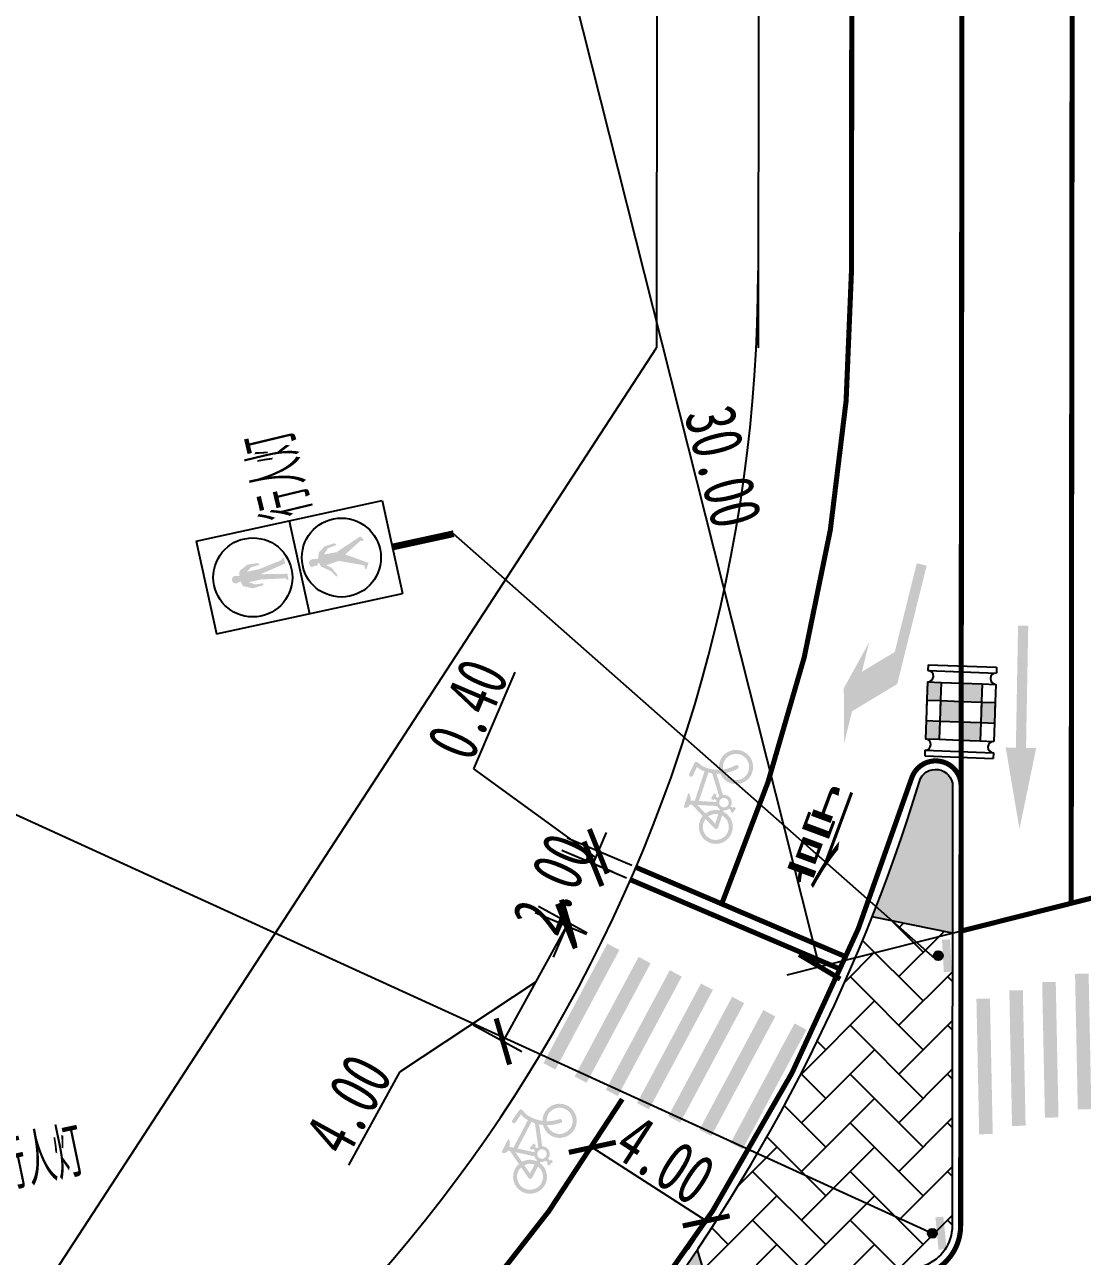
# Model space of a CAD drawing. Extents: x 54765 to 55687, y 61529 to 62330.
# Drawn here: x 55367.31 to 55398.51, y 61846.31 to 61882.66 of the extents above; entities that cross this region are included whole.
import ezdxf

# ---------------------------------------------------------------- set-up
doc = ezdxf.new("R2010")
doc.units = 0
doc.header["$LTSCALE"] = 10
doc.layers.get('0').update_dxf_attribs({"color": 251, "linetype": 'CONTINUOUS', "lineweight": 0})
doc.layers.get('DEFPOINTS').update_dxf_attribs({"linetype": 'CONTINUOUS'})
for name, color, linetype in [('@-交通信号', 7, 'CONTINUOUS'), ('@-交通标志', 7, 'CONTINUOUS'), ('@-设计标注', 7, 'CONTINUOUS'), ('@-路缘石', 7, 'CONTINUOUS'), ('@-路面边线', 7, 'CONTINUOUS'), ('@-隔离岛', 3, 'CONTINUOUS'), ('交通标志', 7, 'CONTINUOUS'), ('红线', 1, 'CONTINUOUS'), ('道路绿化带', 3, 'CONTINUOUS')]:
    doc.layers.add(name, color=color, linetype=linetype)
doc.layers.add('@-道路标线', color=7, linetype='CONTINUOUS', lineweight=0)
doc.styles.add('HT', font='rd.shx', dxfattribs={"bigfont": 'ht.shx'})
doc.styles.get("Standard").update_dxf_attribs({"font": 'simhei.ttf', "width": 0.7, "height": 1.5})
doc.styles.add('STYLE1', font='simhei.ttf', dxfattribs={"width": 0.8})
doc.dimstyles.get("Standard").update_dxf_attribs({"dimtxt": 3, "dimasz": 1, "dimexe": 1, "dimexo": 0.5, "dimgap": 0.1, "dimtad": 1, "dimdsep": 46, "dimtxsty": 'Standard', "dimblk": 'OBLIQUE', "dimcen": 0.09, "dimadec": 0, "dimazin": 1, "dimtfac": 1, "dimtofl": 0, "dimtmove": 0, "dimatfit": 2, "dimfxl": 1, "dimtolj": 1, "dimtzin": 0, "dimarcsym": 0})

# ---------------------------------------------------------------- blocks, each defined once
blk = doc.blocks.new('*U9')
at = {"layer": '@-路面边线'}
h = blk.add_hatch(color=256, dxfattribs=at)
h.dxf.hatch_style = 1
h.paths.add_polyline_path([(0.9646567362793402, -0.03550518814048487), (1.865001029216105, 3.861850345303517), (1.475265475859007, 3.951884774600399), (0.574921182936351, 0.05452924115283547)])
blk = doc.blocks.new('*U10')
at = {"layer": '@-道路标线', "color": 0, "linetype": 'ByBlock', "lineweight": -2, "transparency": 16777216}
for p, rotation in [((55409.46499406338, 61853.39401768881), 14.16754443276075), ((55410.4345782137, 61853.63877588673), 14.1675444327831), ((55408.49540991306, 61853.14925949089), 14.16754443277028), ((55406.55624161242, 61852.65974309504), 14.16754443276075), ((55407.52582576274, 61852.90450129296), 14.1675444327831), ((55405.5866574621, 61852.41498489711), 14.16754443277028), ((55403.64748916147, 61851.92546850127), 14.16754443277028), ((55404.61707331178, 61852.17022669919), 14.1675444327831), ((55402.67790501115, 61851.68071030334), 14.16754443277028), ((55400.73873671051, 61851.1911939075), 14.1675444327831), ((55401.70832086083, 61851.43595210542), 14.1675444327831), ((55399.76915256019, 61850.94643570957), 14.16754443276075), ((55397.82998425956, 61850.45691931373), 14.16754443277831), ((55398.79956840987, 61850.70167751165), 14.1675444327831), ((55396.86040010924, 61850.21216111581), 14.1675444327831), ((55394.9212318086, 61849.72264471996), 14.1675444327831), ((55395.89081595892, 61849.96740291788), 14.1675444327831)]:
    blk.add_blockref('*U9', p, dxfattribs=dict(at, rotation=rotation))
blk = doc.blocks.new('*U11')
at = {"layer": '@-路面边线'}
h = blk.add_hatch(color=256, dxfattribs=at)
h.dxf.hatch_style = 1
h.paths.add_polyline_path([(0.1721919486094688, -0.001113140662227917), (-0.178961974067597, -3.985669693477435), (0.2194936812133632, -4.020785085738262), (0.5706476038865899, -0.03622853293260153)])
blk = doc.blocks.new('*U12')
at = {"layer": '@-道路标线', "color": 0, "linetype": 'ByBlock', "lineweight": -2, "transparency": 16777216, "rotation": 336.9062733482634}
for p in [(55384.34261086506, 61855.61154334668), (55385.26247531408, 61855.21930694421), (55386.18233976312, 61854.82707054175), (55387.10220421214, 61854.4348341393), (55388.02206866117, 61854.04259773684), (55388.9419331102, 61853.65036133437), (55389.86179755923, 61853.25812493191)]:
    blk.add_blockref('*U11', p, dxfattribs=at)
blk = doc.blocks.new('A$C3C3D2F93')
at = {"layer": '@-交通信号', "linetype": 'ByBlock', "lineweight": -3}
for points in [[(0.636612563422329, 0.3842590611756122, 1), (0.3716990666451812, 0.3842590611756122, 1)], [(0.9557559565391784, 1.4572398186e-06), (0.9610744601823172, 0.2359415198560555), (0.0053170975315879, 0.2574859704525352), (-1.4061115508e-06, 0.0215459078362983)]]:
    blk.add_hatch(color=14, dxfattribs=at).paths.add_polyline_path(points)
at = {"layer": '@-交通信号', "color": 14}
blk.add_circle((0.5041558150337551, 0.3842590611756122), 0.1324567483885739, dxfattribs=at)
blk = doc.blocks.new('A$C20262908')
at = {"layer": '@-交通信号'}
h = blk.add_hatch(color=256, dxfattribs=at)
h.paths.add_polyline_path([(1.600634182977955, 6.210089854750548), (1.705974536656867, 6.036182656142044), (1.722252771200146, 5.788063367348513), (1.783296591835095, 5.820603752945316), (1.803644825937225, 6.129735790658742), (1.677487626147921, 6.40226023318246), (1.522953392297494, 6.443348794025952), (1.539121309353504, 6.503948328609113), (1.559469543572049, 6.569028828933368), (1.543190867931115, 6.630041577809607), (1.50249528151471, 6.668258827921817), (1.4451141829486, 6.683922750657076), (1.38773308432428, 6.668258827921817), (1.347037497966083, 6.630041577809607), (1.330758822383359, 6.569028828918817), (1.351107056601904, 6.503948328623665), (1.367274973599705, 6.443348794025952), (1.212740739749278, 6.402260233167907), (1.086583539901766, 6.12973579064419), (1.106931774120311, 5.820603752959868), (1.167975594697054, 5.788063367348513), (1.184253829240333, 6.036182656156597), (1.289594182861037, 6.210089854750548), (1.289594182919245, 5.821289854720817), (1.167975594697054, 5.121449854748789), (1.123162375413812, 5.111061243893344), (1.111001332639715, 5.043705771851818), (1.289594182861037, 5.043689854719559), (1.445114183006808, 5.821289854735367), (1.600634182977955, 5.043689854734112), (1.77922703308286, 5.043705771851818), (1.767065990541594, 5.111061243893344), (1.722252771200146, 5.121449854734237), (1.600634182977955, 5.821289854735367)])
h.paths.add_polyline_path([(1.34106393100228, 3.490382939213303), (1.054025306541007, 2.77457599552872), (0.9442910053185188, 2.772835227675385), (0.9251309569808654, 2.74149842619954), (1.09574236231856, 2.633318344771395), (1.483963789942207, 3.257059906376525), (1.792364179098511, 2.70947301101114), (1.763338306744116, 2.676835374310029), (1.766966816445345, 2.651450395249411), (1.810505404311696, 2.633318344756844), (1.908468109148088, 2.713099204396712), (1.603695788711774, 3.492776020968448), (1.618208945437799, 3.873548539457258), (1.770594885165337, 3.713986820206627), (1.810498788719995, 3.449985530372941), (1.875968094391281, 3.490115837266785), (1.846787854970898, 3.801020337486988), (1.705286562268156, 4.004099086261704), (1.534759397211018, 4.062121431095873), (1.527502818906214, 4.105638460605405, 0.2072279350689316), (1.536862318520434, 4.304035340261178, 0.0711061981058181), (1.521611607924568, 4.326142171543324, 0.0975891202728249), (1.505733524973038, 4.337728110942406, 0.0222332267681968), (1.486810258298645, 4.345536458946297, 0.0407986121601978), (1.476032406731974, 4.34846528415801, 0.0459787038497324), (1.447806362877599, 4.351066376824745, 0.0363583218134128), (1.41208339674631, 4.34846528415801, 0.02830864803348), (1.392890011018607, 4.344535183176049, 0.0246906909628924), (1.371488369477446, 4.337728110942406, 0.079384576499933), (1.346410269907209, 4.323510421760147, 0.1243502617140169), (1.335183425340801, 4.308716938496218, 0.0811445592898371), (1.330410815717186, 4.289198379570733, 0.0695555518301039), (1.331837628094945, 4.265841116182854, 0.0047304574096672), (1.333952440822031, 4.255887759267353, 0.0090106909384495), (1.335205918760038, 4.250694593662045, 0.057141586892112), (1.34128549468005, 4.234974404491366, -0.0682413411958788), (1.34609056584304, 4.221683421244961, -0.1243534000053011), (1.345359178900252, 4.201817645167466, 0.0894556629479959), (1.34246246080147, 4.174540697888004, 0.0148189027599731), (1.344483915891031, 4.154845142227713, -0.0224194918720017), (1.346325109654571, 4.133755183167521, 0.0428473774026392), (1.34609056584304, 4.123770511127077, 0.1828745618122536), (1.348471540142782, 4.118494326496147, 0.101618928131842), (1.356975653790867, 4.112891118275002, 0.0299215739039949), (1.400514241773635, 4.103438784644822), (1.400514241773635, 4.058495237710302), (1.29235360311577, 4.032564406326854), (1.221502177009823, 3.939619158991262), (1.110796685970854, 3.793562070917686), (1.070942621037829, 3.758154267357893), (0.8960283421329219, 3.647504982844112), (0.9491668014670722, 3.607671034536907), (1.139280950243119, 3.706733891638577), (1.186076243582647, 3.731598482423577), (1.292353603173977, 3.875442362681496)])
for p, q in [((-5.97242033109e-05, 7.46323644767108), (-5.97242033109e-05, 1.854004647713735)), ((2.804556175717151, 7.46323644767108), (-5.97242033109e-05, 7.46323644767108)), ((2.804556175717151, 7.46323644767108), (2.804556175717151, 1.854004647713735)), ((2.804556175775359, 4.658620547692406), (-5.97242615186e-05, 4.658620547721512)), ((2.804556175717151, 1.854004647713735), (-5.97242033109e-05, 1.854004647713735))]:
    blk.add_line(p, q, dxfattribs=at)
at = {"layer": '@-交通信号', "const_width": 0.2, "flags": 128}
blk.add_lwpolyline([(1.402248225756919, 1.854004647713735), (1.402248225756919, 0)], dxfattribs=at)
at = {"layer": '@-交通信号', "color": 1}
blk.add_circle((1.402248225698712, 6.060928497652638), 1.166399999991831, dxfattribs=at)
at = {"layer": '@-交通信号', "color": 3}
blk.add_circle((1.418040356831625, 3.383721678357686), 1.166399999991831, dxfattribs=at)
blk = doc.blocks.new('人行灯')
at = {"layer": '@-交通信号', "rotation": 335.5426217795846}
blk.add_blockref('A$C20262908', (502933.8473118571, 73806.93248637827), dxfattribs=at)
at = {"layer": '@-交通信号', "style": 'HT', "width": 0.6}
blk.add_text('行人灯', height=1.499999999999999, rotation=336.8116892374417, dxfattribs=at).set_placement((502938.1296336069, 73809.25216818527))
blk = doc.blocks.new('A$C348E0356')
at = {"layer": '交通标志', "lineweight": 15}
h = blk.add_hatch(color=1, dxfattribs=at)
h.paths.add_polyline_path([(3.003229652764275, 1.581825583154568), (2.699315253586973, 2.053429645515278), (2.345612207427619, 1.825493846656171), (2.649526606546714, 1.35388978429546)])
h.paths.add_polyline_path([(1.699794109328649, 2.827652479812969), (2.00370850827312, 2.356048417277634), (2.357411554490681, 2.58398421613674), (2.053497155546209, 3.055588278657522)])
h.paths.add_polyline_path([(2.00370850827312, 2.356048417277634), (1.473153939063194, 2.014144718996249), (1.815057638159487, 1.483590148374786), (2.345612207427619, 1.825493846656171), (2.212649657740256, 2.031820624353712)])
h.paths.add_polyline_path([(2.11897203727858, 1.011986086014075), (1.815057638159487, 1.483590148374786), (1.284503068891353, 1.141686450093402), (1.588417468068655, 0.6700823877326914)])
h.paths.add_polyline_path([(1.169239540060515, 2.485748781531583), (0.6386849708505907, 2.143845083250199), (0.9425993697950616, 1.672241020714864), (1.473153939063194, 2.014144718996249)])
h.paths.add_polyline_path([(0.9425993697950616, 1.672241020714864), (0.5888963236357087, 1.444305221855755), (0.9308000227320008, 0.9137506512342952), (1.284503068891353, 1.141686450093402), (1.151540519262198, 1.348013227790942)])
at = {"layer": '交通标志', "lineweight": 25}
for p, q in [((1.768577406415715, 3.497717086982446), (6.21755607426e-05, 2.358038092701462)), ((1.863550656125879, 3.350340817545656), (1.768577406415715, 3.497717086982446)), ((1.863550656125879, 3.350340817545656), (0.0950354252709076, 2.210661823264671)), ((2.053497155546209, 3.055588278657522), (1.699794109328649, 2.827652479812969)), ((2.357411554490681, 2.58398421613674), (2.053497155546209, 3.055588278657522)), ((1.699794109328649, 2.827652479812969), (1.169239540060515, 2.485748781531583)), ((2.00370850827312, 2.356048417277634), (1.699794109328649, 2.827652479812969)), ((0.0950354252709076, 2.210661823264671), (6.21755607426e-05, 2.358038092701462)), ((1.169239540060515, 2.485748781531583), (0.6386849708505907, 2.143845083250199)), ((1.473153939063194, 2.014144718996249), (1.169239540060515, 2.485748781531583)), ((2.00370850827312, 2.356048417277634), (1.473153939063194, 2.014144718996249)), ((2.357411554490681, 2.58398421613674), (2.00370850827312, 2.356048417277634)), ((2.345612207427619, 1.825493846656171), (2.00370850827312, 2.356048417277634)), ((2.699315253586973, 2.053429645515278), (2.357411554490681, 2.58398421613674)), ((0.6386849708505907, 2.143845083250199), (0.2849819246330298, 1.91590928439109)), ((0.5888963236357087, 1.444305221855755), (0.2849819246330298, 1.91590928439109)), ((0.9425993697950616, 1.672241020714864), (0.6386849708505907, 2.143845083250199)), ((1.473153939063194, 2.014144718996249), (0.9425993697950616, 1.672241020714864)), ((1.815057638159487, 1.483590148374786), (1.473153939063194, 2.014144718996249)), ((2.649526606546714, 1.35388978429546), (2.212649657740256, 2.031820624353712)), ((2.699315253586973, 2.053429645515278), (2.345612207427619, 1.825493846656171)), ((3.003229652764275, 1.581825583154568), (2.566352703957818, 2.259756423212819)), ((0.9425993697950616, 1.672241020714864), (0.5888963236357087, 1.444305221855755)), ((1.284503068891353, 1.141686450093402), (0.9425993697950616, 1.672241020714864)), ((2.11897203727858, 1.011986086014075), (1.68209508853033, 1.689916926072328)), ((2.345612207427619, 1.825493846656171), (1.815057638159487, 1.483590148374786)), ((3.003229652764275, 1.581825583154568), (2.649526606546714, 1.35388978429546)), ((0.9308000227320008, 0.9137506512342952), (0.5888963236357087, 1.444305221855755)), ((1.284503068891353, 1.141686450093402), (0.9308000227320008, 0.9137506512342952)), ((1.588417468068655, 0.6700823877326914), (1.151540519262198, 1.348013227790942)), ((1.815057638159487, 1.483590148374786), (1.284503068891353, 1.141686450093402)), ((3.193176151951773, 1.287073044106364), (1.424660921038593, 0.1473940498253796)), ((3.288149401603732, 1.139696774669572), (1.519634170748758, 1.7780388589e-05)), ((2.649526606546714, 1.35388978429546), (2.11897203727858, 1.011986086014075)), ((3.288149401603732, 1.139696774669572), (3.193176151951773, 1.287073044106364)), ((1.234714421851094, 0.442146588873584), (0.7978374730446376, 1.120077428931835)), ((2.11897203727858, 1.011986086014075), (1.588417468068655, 0.6700823877326914)), ((1.588417468068655, 0.6700823877326914), (1.234714421851094, 0.442146588873584)), ((1.519634170748758, 1.7780388589e-05), (1.424660921038593, 0.1473940498253796))]:
    blk.add_line(p, q, dxfattribs=at)
for centre, major_axis, ratio, start_param, end_param in [((1.958523905836044, 3.202964548094313), (0.0132628393479032, 0.1748249984116091), 0.9999999976595978, 0.648165981041317, 3.789758634631108), ((0.1900086749810725, 2.06328555382788), (-0.1748249984686601, 0.0132628393522313), 0.999999997006934, 2.218962305269292, 5.360554958859085), ((3.098202902416232, 1.434449313717776), (-0.1748249984686601, 0.0132628393522313), 0.999999997006934, -0.9226303483204992, 2.218962305269292), ((1.329687671561259, 0.2947703194367932), (0.0132628393608787, 0.1748249985826468), 0.9999999959073038, 3.789758633994535, 6.931351287584327)]:
    blk.add_ellipse(centre, major_axis=major_axis, ratio=ratio, start_param=start_param, end_param=end_param, dxfattribs=at)
blk = doc.blocks.new('_ArchTick')
at = {"color": 0, "linetype": 'ByBlock', "lineweight": 70, "const_width": 0.15}
blk.add_lwpolyline([(-0.5, -0.5), (0.5, 0.5)], dxfattribs=at)
blk = doc.blocks.new('*D118')
at = {"layer": '@-设计标注', "color": 0, "lineweight": -2, "transparency": 16777216}
for p, q in [((55384.32672071463, 61849.95058942529), (55384.59807262848, 61850.37055149364)), ((55387.41506534765, 61847.35981204618), (55384.05536880079, 61849.53062735694)), ((55387.14371343381, 61846.93984997785), (55386.87236151996, 61846.51988790948))]:
    blk.add_line(p, q, dxfattribs=at)
at = {"layer": 'DEFPOINTS', "color": 0, "transparency": 16777216}
for p in [(55384.05536880079, 61849.53062735694), (55384.05536880079, 61849.53062735694), (55387.41506534765, 61847.3598120462)]:
    blk.add_point(p, dxfattribs=at)
at = {"layer": '@-设计标注', "color": 0, "lineweight": -2, "transparency": 16777216}
for p, rotation in [((55384.05536880079, 61849.53062735694), 147.1321095117815), ((55387.41506534765, 61847.35981204618), 327.1321095117815)]:
    blk.add_blockref('_ArchTick', p, dxfattribs=dict(at, rotation=rotation))
at = {"layer": '@-设计标注', "color": 0, "transparency": 16777216, "insert": (55386.20108867462, 61849.16623323015), "char_height": 1.5, "attachment_point": 5, "rotation": 327.1321095117815}
blk.add_mtext('\\A1;4.00', dxfattribs=at)
blk = doc.blocks.new('*D119')
at = {"layer": '@-设计标注', "color": 0, "lineweight": -2, "transparency": 16777216}
for p, q in [((55384.07670305943, 61857.89916161838), (55384.46893946189, 61858.8190260674)), ((55384.66715144547, 61857.64739044599), (55383.1568386104, 61858.29139802084)), ((55383.88267864055, 61855.80766154792), (55382.37236580548, 61856.45166912278)), ((55383.2922302545, 61856.05943272031), (55382.89999385204, 61855.13956827129))]:
    blk.add_line(p, q, dxfattribs=at)
at = {"layer": 'DEFPOINTS', "color": 0, "transparency": 16777216}
for p in [(55384.07670305943, 61857.89916161838), (55385.12708366998, 61857.45127224475), (55384.34261086506, 61855.61154334669)]:
    blk.add_point(p, dxfattribs=at)
at = {"layer": '@-设计标注', "color": 0, "lineweight": -2, "transparency": 16777216}
for p, rotation in [((55384.07670305943, 61857.89916161838), 246.9062733482855), ((55383.2922302545, 61856.05943272031), 66.90627334828548)]:
    blk.add_blockref('_ArchTick', p, dxfattribs=dict(at, rotation=rotation))
at = {"layer": '@-设计标注', "color": 0, "transparency": 16777216, "insert": (55382.89483020858, 61857.31600347438), "char_height": 1.5, "attachment_point": 5, "rotation": 66.90627334828544}
blk.add_mtext('\\A1;2.00', dxfattribs=at)
blk = doc.blocks.new('*D120')
at = {"layer": '@-设计标注', "color": 0, "lineweight": -2, "transparency": 16777216}
for p, q in [((55380.56014624677, 61860.6987247951), (55381.77696052451, 61863.55237169821)), ((55384.15515033991, 61858.08313450817), (55380.56014624677, 61860.6987247951)), ((55385.22159266665, 61857.84581964955), (55383.31373317138, 61858.65934380043)), ((55385.06469810567, 61857.47787386994), (55383.15683861039, 61858.29139802082)), ((55384.07670305941, 61857.89916161836), (55384.2335976204, 61858.26710739797))]:
    blk.add_line(p, q, dxfattribs=at)
at = {"layer": 'DEFPOINTS', "color": 0, "transparency": 16777216}
for p in [(55384.2335976204, 61858.26710739797), (55385.68152489117, 61857.64970144832), (55385.52463033018, 61857.28175566871)]:
    blk.add_point(p, dxfattribs=at)
at = {"layer": '@-设计标注', "color": 0, "lineweight": -2, "transparency": 16777216}
for p, rotation in [((55384.2335976204, 61858.26710739797), 66.90627334831366), ((55384.07670305941, 61857.89916161836), 246.9062733483136)]:
    blk.add_blockref('_ArchTick', p, dxfattribs=dict(at, rotation=rotation))
at = {"layer": '@-设计标注', "color": 0, "transparency": 16777216, "insert": (55380.37891693727, 61862.4622545517), "char_height": 1.5, "attachment_point": 5, "rotation": 66.90627334831366}
blk.add_mtext('\\A1;0.40', dxfattribs=at)
blk = doc.blocks.new('*D121')
at = {"layer": '@-设计标注', "color": 0, "lineweight": -2, "transparency": 16777216}
for p, q in [((55383.90431834848, 61855.85216684909), (55382.46647966426, 61856.64154327469)), ((55383.34306469741, 61856.16029626987), (55381.41807667811, 61852.65395613725)), ((55382.38057068775, 61854.40712620356), (55378.36899118801, 61851.75134112762)), ((55381.97933032918, 61852.34582671647), (55380.54149164495, 61853.13520314207)), ((55378.36899118801, 61851.75134112762), (55376.8618499361, 61849.00610333699))]:
    blk.add_line(p, q, dxfattribs=at)
at = {"layer": 'DEFPOINTS', "color": 0, "transparency": 16777216}
for p in [(55384.34261086506, 61855.61154334668), (55381.41807667811, 61852.65395613725), (55382.41762284576, 61852.10520321406)]:
    blk.add_point(p, dxfattribs=at)
at = {"layer": '@-设计标注', "color": 0, "lineweight": -2, "transparency": 16777216}
for p, rotation in [((55383.34306469741, 61856.16029626987), 61.23312242302863), ((55381.41807667811, 61852.65395613725), 241.2331224230286)]:
    blk.add_blockref('_ArchTick', p, dxfattribs=dict(at, rotation=rotation))
at = {"layer": '@-设计标注', "color": 0, "transparency": 16777216, "insert": (55376.86293633134, 61850.79183763867), "char_height": 1.5, "attachment_point": 5, "rotation": 61.23312242302862}
blk.add_mtext('\\A1;4.00', dxfattribs=at)
blk = doc.blocks.new('*D146')
at = {"layer": '@-设计标注', "color": 0, "lineweight": -2, "transparency": 16777216}
for p, q in [((55390.35152784144, 61885.69840554536), (55382.44727640548, 61883.70308586447)), ((55390.75960649352, 61854.86031955284), (55383.41686055581, 61883.9478440624)), ((55397.69427377915, 61856.6108810358), (55389.79002234319, 61854.61556135492))]:
    blk.add_line(p, q, dxfattribs=at)
at = {"layer": 'DEFPOINTS', "color": 0, "transparency": 16777216}
for p in [(55390.83631991661, 61885.82078464432), (55383.41686055581, 61883.9478440624), (55398.17906585432, 61856.73326013476)]:
    blk.add_point(p, dxfattribs=at)
at = {"layer": '@-设计标注', "color": 0, "lineweight": -2, "transparency": 16777216}
for p, rotation in [((55383.41686055581, 61883.9478440624), 104.1675444327804), ((55390.75960649352, 61854.86031955284), 284.1675444327804)]:
    blk.add_blockref('_ArchTick', p, dxfattribs=dict(at, rotation=rotation))
at = {"layer": '@-设计标注', "color": 0, "transparency": 16777216, "insert": (55387.92055070538, 61869.61418884493), "char_height": 1.5, "attachment_point": 5, "rotation": 284.1675444327804}
blk.add_mtext('\\A1;30.00', dxfattribs=at)

msp = doc.modelspace()

# ---------------------------------------------------------------- hatches: boundary and pattern name
at = {"layer": '@-道路标线', "linetype": 'Continuous'}
msp.add_hatch(color=7, dxfattribs=at).paths.add_polyline_path([(55393.77012145676, 61866.73482138608), (55393.62452794183, 61866.77091207192), (55392.9748957431, 61864.15022933612), (55392.00591353483, 61863.56621438545), (55392.22245760276, 61864.43977527832), (55391.47330152633, 61863.08008224579), (55391.4765835937, 61861.43084325332), (55391.71718811427, 61862.40146648409), (55393.04953865749, 61863.20448706212), (55393.91571492194, 61866.69873072296)])
at = {"layer": '@-道路标线'}
msp.add_hatch(color=7, dxfattribs=at).paths.add_polyline_path([(55396.76220587307, 61864.92352831621), (55396.6122301375, 61864.92622609799), (55396.54748338457, 61861.32680838587), (55396.24753190603, 61861.33220395033), (55396.65429461838, 61858.92449879946), (55397.14738633379, 61861.31601726108), (55396.8474348579, 61861.32141282432), (55396.91218161248, 61864.92083053489)])
h = msp.add_hatch(color=7, dxfattribs=at)
edge = h.paths.add_edge_path()
edge.add_line((55386.99092888342, 61859.64483767577), (55386.93264498455, 61859.64807728119))
edge.add_ellipse((55386.49881987641, 61859.79047441687), major_axis=(-0.3478633120340383, 0.2957547398464583), ratio=0.9999805706952836, start_angle=200.1195756284293, end_angle=202.1999952957983, ccw=False)
edge.add_ellipse((55386.79218091064, 61859.69854147046), major_axis=(0.09737454160180713, 0.1145308121417973), ratio=0.9999999506772708, start_angle=219.8589830386828, end_angle=284.2785924977287, ccw=False)
edge.add_ellipse((55386.80110421044, 61859.58980005798), major_axis=(0.0277435831040917, 0.03263168228949167), ratio=0.9999998303205472, start_angle=113.18325781182659, end_angle=206.501347011118, ccw=False)
edge.add_line((55386.76018561794, 61859.60245713405), (55386.88542435462, 61859.97855874957))
edge.add_ellipse((55386.88946869265, 61859.93709685058), major_axis=(0.02698393566627669, 0.03173819373937181), ratio=0.9999998508462595, start_angle=310.81329457208363, end_angle=405.9425271505703, ccw=False)
edge.add_ellipse((55386.49881987641, 61859.79047441687), major_axis=(0.2957557324595043, 0.3478644795340482), ratio=0.999999995276094, start_angle=307.0992444217952, end_angle=329.14455822133897, ccw=False)
edge.add_line((55386.95467289771, 61859.76441301881), (55387.07871585225, 61859.75751831185))
edge.add_line((55387.07871585248, 61859.75751831238), (55387.36818895159, 61860.62682844173))
edge.add_ellipse((55387.76933776615, 61861.7352191199), major_axis=(-0.8980454095343107, 0.7635216973991705), ratio=0.9999997747193812, start_angle=102.93400800517048, end_angle=110.4751074252666, ccw=False)
edge.add_line((55387.22619622271, 61860.68906065703), (55387.14115451603, 61860.75763177589))
edge.add_line((55387.14115451639, 61860.75763177676), (55387.0212544111, 61860.50388185879))
edge.add_ellipse((55386.96819049722, 61860.52895524025), major_axis=(-0.04471331428300594, 0.03801543357969688), ratio=0.9999999969862579, start_angle=15.0799806736444, end_angle=195.0799806736443, ccw=False)
edge.add_line((55386.91512658283, 61860.5540286229), (55387.06429514772, 61860.86972068843))
edge.add_ellipse((55387.11994672439, 61860.85012369487), major_axis=(-0.04495080460925429, 0.03821734877806868), ratio=0.9999999565071804, start_angle=-94.40099306387123, end_angle=20.972252427922285, ccw=False)
edge.add_line((55387.16150074477, 61860.8920092971), (55387.2904766241, 61860.7880130327))
edge.add_ellipse((55387.76933776615, 61861.7352191199), major_axis=(0.6874906432291741, 0.8086185610085854), ratio=0.9999999809832021, start_angle=193.5523853715453, end_angle=221.8935450160579)
edge.add_ellipse((55388.29502763553, 61860.75604020665), major_axis=(0.3265753514944625, 0.3841141597883487), ratio=0.9999999808311439, start_angle=-98.18991527179861, end_angle=139.7104712913849, ccw=False)
edge.add_ellipse((55388.29502763553, 61860.75604020665), major_axis=(0.3265753505394371, 0.3841141586650595), ratio=0.9999999833191034, start_angle=153.487581228541, end_angle=261.8100847081013, ccw=False)
edge.add_ellipse((55387.76933776615, 61861.7352191199), major_axis=(0.7635215600359382, 0.8980452479692619), ratio=0.9999999987140331, start_angle=217.7231741279261, end_angle=223.3859971820988, ccw=False)
edge.add_line((55387.71487674626, 61860.55772845943), (55387.90854862666, 61859.93354094973))
edge.add_ellipse((55387.93796547977, 61859.70421769487), major_axis=(0.1497586593036059, 0.1761444068763698), ratio=0.9999999485642296, start_angle=280.9424230675123, end_angle=407.6811191826454, ccw=False)
edge.add_line((55388.139334852, 61859.59061805448), (55388.19968670588, 61859.54994646338))
edge.add_line((55388.19968670672, 61859.54994646542), (55388.2256462593, 61859.58571621249))
edge.add_line((55388.22564625813, 61859.5857162121), (55388.29499668233, 61859.53538580302))
edge.add_line((55388.2949966821, 61859.53538580248), (55388.1944686093, 61859.39686785395))
edge.add_line((55388.1944686093, 61859.39686785395), (55388.12511818588, 61859.44719826245))
edge.add_line((55388.12511818597, 61859.44719826268), (55388.14932581558, 61859.48055403573))
edge.add_line((55388.14932581726, 61859.4805540349), (55388.08373373712, 61859.52475705851))
edge.add_ellipse((55387.93796547977, 61859.70421769487), major_axis=(-0.1761443998610597, 0.149758653339162), ratio=0.9999998710940378, start_angle=156.077858777343, end_angle=169.4568067655877, ccw=False)
edge.add_line((55388.03825225028, 61859.49589806567), (55388.00954234023, 61859.4843739803))
edge.add_ellipse((55387.93796547977, 61859.70421769487), major_axis=(0.1497586577695837, 0.1761444050720707), ratio=0.99999997824153, start_angle=219.2364363992578, end_angle=238.4055656186149, ccw=False)
edge.add_line((55387.93338625623, 61859.47306074171), (55387.92083290519, 61859.43536205884))
edge.add_ellipse((55387.69824551183, 61858.98684560024), major_axis=(-0.3814735277201401, 0.3243302758473743), ratio=0.999999957172602, start_angle=251.5529690226818, end_angle=283.97727336007733, ccw=False)
edge.add_line((55388.12661941301, 61859.24609058172), (55388.17704075266, 61859.13336272131))
edge.add_ellipse((55387.69824551183, 61858.98684560024), major_axis=(0.3243302618812629, 0.3814735112933617), ratio=0.9999999765459381, start_angle=90.72597712170881, end_angle=327.3860601384187, ccw=False)
edge.add_line((55387.31269325271, 61859.30631641573), (55386.99092888008, 61859.64483767742))
edge = h.paths.add_edge_path(flags=16)
edge.add_line((55387.20018322747, 61859.75076676731), (55387.70749261878, 61859.72256888279))
edge.add_ellipse((55387.93796547977, 61859.70421769487), major_axis=(0.1497588679055142, 0.1761446522315272), ratio=0.9999989921065656, start_angle=113.33312174311399, end_angle=125.81877227170509, ccw=False)
edge.add_line((55387.71691070644, 61859.77196200642), (55387.65110250722, 61859.81631067531))
edge.add_line((55387.65110250539, 61859.81631067582), (55387.62563532017, 61859.77560126277))
edge.add_line((55387.62563532044, 61859.77560126341), (55387.55299015778, 61859.82104696336))
edge.add_line((55387.55299015747, 61859.82104696261), (55387.65094128769, 61859.97762230497))
edge.add_line((55387.65094128778, 61859.97762230518), (55387.7235864531, 61859.93217660437))
edge.add_line((55387.72358645411, 61859.93217660434), (55387.69657445867, 61859.88899780076))
edge.add_line((55387.69657445866, 61859.88899780076), (55387.75708445827, 61859.84821963392))
edge.add_ellipse((55387.93796547977, 61859.70421769487), major_axis=(-0.1761443996935001, 0.149758653196702), ratio=0.9999996316774112, start_angle=-12.801403836924408, end_angle=1.8475263374838278, ccw=False)
edge.add_line((55387.79938170598, 61859.88928266224), (55387.58801491786, 61860.57049928793))
edge.add_ellipse((55387.76933776615, 61861.7352191199), major_axis=(0.7635215029685628, 0.8980451808472735), ratio=0.9999999651228509, start_angle=206.1845881327514, end_angle=211.5225778991242, ccw=False)
edge.add_line((55387.48044648231, 61860.59241901007), (55387.20018322688, 61859.75076676592))
edge = h.paths.add_edge_path(flags=16)
edge.add_line((55387.15599590278, 61859.63566272239), (55387.39440821168, 61859.38483434717))
edge.add_ellipse((55387.69824551183, 61858.98684560024), major_axis=(0.3243302639450513, 0.3814735137207662), ratio=0.9999999682488206, start_angle=387.44292668244736, end_angle=437.7305866839091, ccw=False)
edge.add_line((55387.81027129079, 61859.47486443971), (55387.82035990331, 61859.50516133395))
edge.add_ellipse((55387.93796547977, 61859.70421769487), major_axis=(-0.1761444240265774, 0.1497586738847789), ratio=0.9999998818253548, start_angle=66.12125378608778, end_angle=99.79606636223912, ccw=False)
edge.add_line((55387.72972185171, 61859.60377319286), (55387.15599590296, 61859.63566272283))
edge = h.paths.add_edge_path(flags=16)
edge.add_line((55387.98128754702, 61859.57115676499), (55387.99866428944, 61859.57813174409))
edge.add_ellipse((55387.93796547977, 61859.70421769487), major_axis=(-0.05061263091362752, 0.1304621583489648), ratio=0.9999982862807512, start_angle=184.5028513073123, end_angle=536.8305418411982)
edge = h.paths.add_edge_path(flags=16)
edge.add_ellipse((55388.29502763553, 61860.75604020665), major_axis=(0.250544483247471, 0.2946875299431168), ratio=0.9999999827594351, start_angle=158.9141864051265, end_angle=261.729474163011)
edge.add_ellipse((55388.29502763553, 61860.75604020665), major_axis=(0.2505444860784367, 0.2946875332728662), ratio=0.9999999726421697, start_angle=261.7294742455286, end_angle=501.1211886144014)
edge.add_ellipse((55387.76933776615, 61861.7352191199), major_axis=(0.687490646667939, 0.8086185650532212), ratio=0.9999999693913519, start_angle=228.2603932092995, end_angle=249.2839976678984)
edge.add_ellipse((55388.3104765033, 61860.75455435659), major_axis=(0.0380165198325453, 0.04471459192107097), ratio=0.9999984609880854, start_angle=249.7117148502653, end_angle=428.8563375229205, ccw=False)
edge.add_ellipse((55387.76933776615, 61861.7352191199), major_axis=(0.763521517316658, 0.8980451977233369), ratio=0.9999999672635289, start_angle=229.4454243372494, end_angle=249.28399770017649, ccw=False)
edge = h.paths.add_edge_path(flags=16)
edge.add_line((55387.47589592698, 61859.2991029078), (55387.68017750388, 61859.08418272941))
edge.add_line((55387.68017750388, 61859.0841827294), (55387.77296338764, 61859.36282593414))
edge.add_ellipse((55387.69824551183, 61858.98684560024), major_axis=(0.2482993933214878, 0.2920468810802374), ratio=0.9999999719880538, start_angle=29.13147224983823, end_angle=75.82490958884358)
edge = h.paths.add_edge_path(flags=16)
edge.add_ellipse((55387.69824551183, 61858.98684560024), major_axis=(0.2482993972701374, 0.2920468857245932), ratio=0.9999999542659418, start_angle=92.82568757028405, end_angle=327.3860593604895)
edge.add_line((55388.06479955897, 61859.09901555983), (55388.02619819131, 61859.1853172795))
edge.add_ellipse((55387.69824551183, 61858.98684560024), major_axis=(0.2482993961956039, 0.2920468844607395), ratio=0.9999999059556514, start_angle=341.5529669549778, end_angle=371.5106501264239)
edge.add_line((55387.88327304649, 61859.32256689002), (55387.76742825584, 61858.97467601626))
edge.add_ellipse((55387.70362486107, 61858.99004193964), major_axis=(-0.04999923637296344, 0.04250954508407725), ratio=0.9999999181052606, start_angle=79.8263932664151, end_angle=206.8305000872452, ccw=False)
edge.add_line((55387.65295226127, 61858.94833736032), (55387.39431317542, 61859.22044588782))
h = msp.add_hatch(color=7, dxfattribs=at)
edge = h.paths.add_edge_path()
edge.add_line((55381.62556696677, 61849.4246373651), (55381.56854879409, 61849.43714479871))
edge.add_ellipse((55381.16303779887, 61849.64700666151), major_axis=(-0.2961577142468815, 0.3475202991092742), ratio=0.9999805706952836, start_angle=200.1195756284293, end_angle=202.1999952957983, ccw=False)
edge.add_ellipse((55381.43794848424, 61849.50939678504), major_axis=(0.1144178782752777, 0.09750721723547173), ratio=0.9999999506772708, start_angle=219.8589830386828, end_angle=284.2785924977287, ccw=False)
edge.add_ellipse((55381.4293884549, 61849.40062617337), major_axis=(0.03259950560285976, 0.02778138453974318), ratio=0.9999998303205472, start_angle=113.18325781182659, end_angle=206.501347011118, ccw=False)
edge.add_line((55381.39101685321, 61849.41965649049), (55381.57472069663, 61849.77092570957))
edge.add_ellipse((55381.57209059234, 61849.72935013634), major_axis=(0.03170689808304751, 0.02702070206028884), ratio=0.9999998508462595, start_angle=310.81329457208363, end_angle=405.9425271505703, ccw=False)
edge.add_ellipse((55381.16303779887, 61849.64700666151), major_axis=(0.3475214654580632, 0.2961587082123914), ratio=0.999999995276094, start_angle=307.0992444217952, end_angle=329.14455822133897, ccw=False)
edge.add_line((55381.60887567543, 61849.54846854032), (55381.73022484235, 61849.52184953883))
edge.add_line((55381.73022484266, 61849.52184953933), (55382.15483245712, 61850.33376280431))
edge.add_ellipse((55382.72786927614, 61851.36384972826), major_axis=(-0.7645620178294674, 0.8971598859052334), ratio=0.9999997747193812, start_angle=102.93400800517048, end_angle=110.4751074252666, ccw=False)
edge.add_line((55382.0246027708, 61850.4178758977), (55381.95160542398, 61850.49914998689))
edge.add_line((55381.95160542448, 61850.49914998769), (55381.79271434796, 61850.26780893659))
edge.add_ellipse((55381.74433655233, 61850.30103606865), major_axis=(-0.03806723070917502, 0.04466922442305945), ratio=0.9999999969862579, start_angle=15.0799806736444, end_angle=195.0799806736443, ccw=False)
edge.add_line((55381.69595875639, 61850.33426320196), (55381.89363626408, 61850.6220762384))
edge.add_ellipse((55381.94544321908, 61850.59384187004), major_axis=(-0.03826942102285368, 0.04490648057039729), ratio=0.9999999565071804, start_angle=-94.40099306387123, end_angle=20.972252427922285, ccw=False)
edge.add_line((55381.9931539426, 61850.62855249008), (55382.10386311635, 61850.50529065776))
edge.add_ellipse((55382.72786927614, 61851.36384972826), major_axis=(0.8078212173162945, 0.6884273691457069), ratio=0.9999999809832021, start_angle=193.5523853715453, end_angle=221.8935450160579)
edge.add_ellipse((55383.09041030882, 61850.31327598857), major_axis=(0.383735401474855, 0.3270203198710633), ratio=0.9999999808311439, start_angle=-98.18991527179861, end_angle=139.7104712913849, ccw=False)
edge.add_ellipse((55383.09041030882, 61850.31327598857), major_axis=(0.3837354003526731, 0.3270203189147373), ratio=0.9999999833191034, start_angle=153.487581228541, end_angle=261.8100847081013, ccw=False)
edge.add_ellipse((55382.72786927614, 61851.36384972826), major_axis=(0.8971597244994968, 0.7645618802790736), ratio=0.9999999987140331, start_angle=217.7231741279261, end_angle=223.3859971820988, ccw=False)
edge.add_line((55382.48603227102, 61850.2101751116), (55382.57751908273, 61849.56306692296))
edge.add_ellipse((55382.56992951508, 61849.33198921973), major_axis=(0.175970718516335, 0.1499627098150951), ratio=0.9999999485642296, start_angle=280.9424230675123, end_angle=407.6811191826454, ccw=False)
edge.add_line((55382.75056885336, 61849.18768422386), (55382.80364959214, 61849.13789507083))
edge.add_line((55382.8036495933, 61849.1378950727), (55382.83498920138, 61849.16905918893))
edge.add_line((55382.83498920016, 61849.16905918875), (55382.89541022225, 61849.10829792226))
edge.add_line((55382.89541022194, 61849.10829792175), (55382.77404794382, 61848.98761522648))
edge.add_line((55382.77404794382, 61848.98761522648), (55382.71362692241, 61849.04837649228))
edge.add_line((55382.71362692254, 61849.04837649249), (55382.74285152675, 61849.07743745318))
edge.add_line((55382.74285152827, 61849.07743745209), (55382.6851618995, 61849.13154969659))
edge.add_ellipse((55382.56992951508, 61849.33198921973), major_axis=(-0.1499627038425244, 0.1759707115079424), ratio=0.9999998710940378, start_angle=156.077858777343, end_angle=169.4568067655877, ccw=False)
edge.add_line((55382.63565481293, 61849.1103257598), (55382.60547280627, 61849.10353532888))
edge.add_ellipse((55382.56992951508, 61849.33198921973), major_axis=(0.1759707167138149, 0.1499627082789828), ratio=0.99999997824153, start_angle=219.2364363992578, end_angle=238.4055656186149, ccw=False)
edge.add_line((55382.52848744178, 61849.1045313976), (55382.51007381941, 61849.06932179914))
edge.add_ellipse((55382.21870464094, 61848.66211649079), major_axis=(-0.3247721852433704, 0.3810973732194023), ratio=0.999999957172602, start_angle=251.5529690226818, end_angle=283.97727336007733, ccw=False)
edge.add_line((55382.68298686832, 61848.84961095197), (55382.71475536845, 61848.73027678082))
edge.add_ellipse((55382.21870464094, 61848.66211649079), major_axis=(0.381097356808821, 0.3247721712582304), ratio=0.9999999765459381, start_angle=90.72597712170881, end_angle=327.3860601384187, ccw=False)
edge.add_line((55381.88912990983, 61849.03906826899), (55381.62556696372, 61849.42463736727))
edge = h.paths.add_edge_path(flags=16)
edge.add_line((55381.84905436326, 61849.49578324725), (55382.34534673511, 61849.38691717888))
edge.add_ellipse((55382.56992951508, 61849.33198921973), major_axis=(0.1759709636295583, 0.1499629187012296), ratio=0.9999989921065656, start_angle=113.33312174311399, end_angle=125.81877227170509, ccw=False)
edge.add_line((55382.36253324564, 61849.43417186007), (55382.30465353568, 61849.48846239969))
edge.add_line((55382.30465353397, 61849.48846240048), (55382.27301098178, 61849.45234339267))
edge.add_line((55382.27301098215, 61849.45234339326), (55382.20855730897, 61849.50880891651))
edge.add_line((55382.20855730854, 61849.50880891582), (55382.33025995292, 61849.64772877797))
edge.add_line((55382.33025995304, 61849.64772877816), (55382.3947136287, 61849.59126325363))
edge.add_line((55382.39471362969, 61849.59126325345), (55382.36115167593, 61849.55295330388))
edge.add_line((55382.36115167593, 61849.55295330387), (55382.41437150722, 61849.50303368348))
edge.add_ellipse((55382.56992951508, 61849.33198921973), major_axis=(-0.1499627036998705, 0.1759707113405479), ratio=0.9999996316774112, start_angle=-12.801403836924408, end_angle=1.8475263374838278, ccw=False)
edge.add_line((55382.46268453018, 61849.53681357795), (55382.36283898635, 61850.24304503974))
edge.add_ellipse((55382.72786927614, 61851.36384972826), major_axis=(0.8971596574436946, 0.7645618231339424), ratio=0.9999999651228509, start_angle=206.1845881327514, end_angle=211.5225778991242, ccw=False)
edge.add_line((55382.26015270678, 61850.28186475811), (55381.84905436245, 61849.49578324597))
edge = h.paths.add_edge_path(flags=16)
edge.add_line((55381.78704929702, 61849.38921480643), (55381.982337079, 61849.10352619087))
edge.add_ellipse((55382.21870464094, 61848.66211649079), major_axis=(0.3810973592338317, 0.3247721733248314), ratio=0.9999999682488206, start_angle=387.44292668244736, end_angle=437.7305866839091, ccw=False)
edge.add_line((55382.40724118643, 61849.12597652771), (55382.42203946012, 61849.15427304692))
edge.add_ellipse((55382.56992951508, 61849.33198921973), major_axis=(-0.1499627244161355, 0.1759707356496314), ratio=0.9999998818253548, start_angle=66.12125378608778, end_angle=99.79606636223912, ccw=False)
edge.add_line((55382.3483158868, 61849.26609607608), (55381.78704929727, 61849.38921480682))
edge = h.paths.add_edge_path(flags=16)
edge.add_line((55382.59144217899, 61849.19371695982), (55382.60970991122, 61849.19782688313))
edge.add_ellipse((55382.56992951508, 61849.33198921973), major_axis=(-0.02912471741064192, 0.1368713410645914), ratio=0.9999982862807512, start_angle=184.5028513073123, end_angle=536.8305418411982)
edge = h.paths.add_edge_path(flags=16)
edge.add_ellipse((55383.09041030882, 61850.31327598857), major_axis=(0.2943969513507777, 0.2508858573636336), ratio=0.9999999827594351, start_angle=158.9141864051265, end_angle=261.729474163011)
edge.add_ellipse((55383.09041030882, 61850.31327598857), major_axis=(0.2943969546772434, 0.2508858601984567), ratio=0.9999999726421697, start_angle=261.7294742455286, end_angle=501.1211886144014)
edge.add_ellipse((55382.72786927614, 61851.36384972826), major_axis=(0.8078212213569417, 0.6884273725891572), ratio=0.9999999693913519, start_angle=228.2603932092995, end_angle=249.2839976678984)
edge.add_ellipse((55383.10542350802, 61850.3093416378), major_axis=(0.04467050080130105, 0.03806831844207436), ratio=0.9999984609880854, start_angle=249.7117148502653, end_angle=428.8563375229205, ccw=False)
edge.add_ellipse((55382.72786927614, 61851.36384972826), major_axis=(0.8971596743031177, 0.7645618375015866), ratio=0.9999999672635289, start_angle=229.4454243372494, end_angle=249.28399770017649, ccw=False)
edge = h.paths.add_edge_path(flags=16)
edge.add_line((55382.04908512312, 61849.00587975699), (55382.21641581275, 61848.76108987556))
edge.add_line((55382.21641581274, 61848.76108987554), (55382.35251686471, 61849.02133545078))
edge.add_ellipse((55382.21870464094, 61848.66211649079), major_axis=(0.2917589063172139, 0.2486377084375909), ratio=0.9999999719880538, start_angle=29.13147224983823, end_angle=75.82490958884358)
edge = h.paths.add_edge_path(flags=16)
edge.add_ellipse((55382.21870464094, 61848.66211649079), major_axis=(0.2917589109569904, 0.2486377123916204), ratio=0.9999999542659418, start_angle=92.82568757028405, end_angle=327.3860593604895)
edge.add_line((55382.59846907071, 61848.71429835719), (55382.57414786536, 61848.80565771015))
edge.add_ellipse((55382.21870464094, 61848.66211649079), major_axis=(0.2917589096943827, 0.248637711315623), ratio=0.9999999059556514, start_angle=341.5529669549778, end_angle=371.5106501264239)
edge.add_line((55382.45497991851, 61848.96397401712), (55382.28505538921, 61848.63905290376))
edge.add_ellipse((55382.22452546393, 61848.66441257514), major_axis=(-0.0425674655706649, 0.04994993429450059), ratio=0.9999999181052606, start_angle=79.8263932664151, end_angle=206.8305000872452, ccw=False)
edge.add_line((55382.16784214399, 61848.63133712283), (55381.95598624805, 61848.94126341539))
at = {"layer": '@-隔离岛'}
h = msp.add_hatch(dxfattribs=at)
h.set_pattern_fill('GRASS', color=256, scale=0.02, angle=-1.6576033e-09)
h.set_pattern_definition([(90, (0, 0), (-0.3592102447896078, 0.3592102448103922), [0.09525, -0.6231704896]), (44.9999999983424, (0, 0), (-0.3592102448323739, 0.3592102448531583), [0.09525, -0.41275]), (134.9999999983424, (0, 0), (-0.3592102448531583, -0.3592102448323739), [0.09525, -0.41275])])
h.paths.add_polyline_path([(55444.10514285997, 61840.38388635428, 0.7139306444461481), (55443.61274803677, 61841.19139630612), (55440.88785769969, 61840.59119495803), (55441.15597058686, 61836.38073565691, -0.02876485605294558)])
h.paths.add_polyline_path([(55435.23547748455, 61824.37676162309), (55430.0528191985, 61824.85185737841), (55429.98375845196, 61812.48155847184, 0.8710428831003636), (55430.96416244819, 61812.34018676951, -0.03008971087652942)])
h.paths.add_polyline_path([(55442.78893150797, 61865.20696596892), (55441.02336005426, 61859.18158453481), (55448.5185854714, 61860.69430665345, 0.7164260041423018), (55448.6397499325, 61861.63338278389, -0.04629742195586664)])
h.paths.add_polyline_path([(55430.42084586166, 61881.42664972704, 0.8285064616931237), (55429.45522602546, 61881.2449800717), (55429.44424390991, 61870.94788756531), (55435.30254092203, 61872.66920678309, -0.06787291976551854)])
h.paths.add_polyline_path([(55387.15296973826, 61846.50658997761, -0.01682260308834378), (55385.10960400281, 61843.6673224002, 0.7663081273139865), (55385.69416682661, 61842.89878093391), (55387.97490389748, 61843.77727763189)])
h.paths.add_polyline_path([(55394.6827460511, 61860.18576641726, 0.8629105261833853), (55393.7043296206, 61860.33161811279, -0.02035316220079489), (55392.31070561335, 61856.33597833815), (55394.67798064442, 61855.85544468054)])
h.paths.add_polyline_path([(55380.29802366403, 61824.50053930139, 0.01119870181116262), (55368.47824879449, 61818.83995125689, 0.6892699878488552), (55368.57638994783, 61817.91057431256, -0.07243047048160253), (55376.06535742449, 61814.71583220279, -0.02570269051202193), (55379.08644983965, 61812.7203629526)])
h.paths.add_polyline_path([(55393.95172697181, 61806.84373141722), (55386.92239806412, 61804.7408003946, -0.05838258533084271), (55390.85681724678, 61797.54454814595, -0.04415140295333281), (55392.90014160256, 61792.84565164307, 0.8483191313043364), (55393.87444547039, 61793.00106408539)])
h = msp.add_hatch(dxfattribs=at)
h.set_pattern_fill('AR-HBONE', color=30, scale=0.01, angle=-1.6576033e-09, style=0)
h.set_pattern_definition([(44.9999999983424, (0, 0), (4.156886443366873e-11, 1.436840979371065), [3.048, -1.016]), (134.9999999983424, (0.7184200000207843, 0.7184199999792156), (4.156886443366873e-11, 1.436840979371065), [3.048, -1.016])])
h.paths.add_polyline_path([(55394.07239679051, 61828.45811683485, 0.5320472370406927), (55392.35941244733, 61829.62618419688, 0.01119870181118014), (55380.29802366403, 61824.50053930139), (55379.08644983965, 61812.7203629526, -0.07984631107610393), (55386.92239806412, 61804.7408003946), (55393.95172697181, 61806.84373141722)])
h.paths.add_polyline_path([(55441.15597058686, 61836.38073565691), (55440.88785769969, 61840.59119495803), (55431.10297324162, 61838.43591525276, 0.3504799632391637), (55430.12187994504, 61837.22215628499), (55430.0528191985, 61824.85185737841), (55435.23547748455, 61824.37676162309, -0.01114569056572575), (55437.18097882807, 61828.69321170265, -0.05015123629595979)])
h.paths.add_polyline_path([(55442.78893150797, 61865.20696596892, -0.0715934756689752), (55435.30254092203, 61872.66920678309), (55429.44424390991, 61870.94788756531), (55429.43083005989, 61858.37074302078, 0.4741481752471091), (55430.92812402084, 61857.144115881), (55441.02336005426, 61859.18158453481)])
h.paths.add_polyline_path([(55394.67798064442, 61855.85544468054), (55392.31070561335, 61856.33597833815, -0.05352022475963503), (55387.15296973826, 61846.50658997761), (55387.97490389748, 61843.77727763189), (55393.86776830686, 61846.04709732808, 0.3098922190945812), (55394.66846895876, 61847.21218252694)])

# ---------------------------------------------------------------- linework, layer by layer
at = {"layer": '@-交通信号', "linetype": 'Continuous'}
for p, q in [((55394.16372798164, 61855.09409494355), (55379.96573501528, 61867.64051750326)), ((55394.08182679694, 61846.99141101575), (55357.92410260385, 61863.51517287963))]:
    msp.add_line(p, q, dxfattribs=at)
at = {"layer": '@-路缘石'}
msp.add_line((55389.33069330097, 62233.31361645197), (55388.94654408003, 61873.12619192309), dxfattribs=at)
msp.add_arc((55343.94899127318, 61875.44473512881), 45, 298.1946084232683, 359.9388925897475, dxfattribs=at)
at = {"layer": '@-道路标线', "color": 7, "linetype": 'Continuous', "const_width": 0.1499999999999999, "flags": 128}
for points in [[(55391.74608555911, 61919.57599176628), (55391.69896411591, 61875.39380854554)], [(55398.21207422585, 61887.68269248641), (55398.17906585432, 61856.73326013475)], [(55394.96119714442, 61886.86205323003), (55394.92818877289, 61855.91262087836)], [(55394.92804367632, 61855.91258425073), (55415.18291906717, 61861.02564926753)], [(55391.55197651038, 61855.14650130141), (55385.3428914794, 61857.79409701804)], [(55391.3950819494, 61854.7785555218), (55385.18436157154, 61857.42684856136)]]:
    msp.add_lwpolyline(points, dxfattribs=at)
for points in [[(55387.87251871423, 61856.71544691127, 0.1008384786628284), (55391.69896411593, 61875.39380854554)], [(55385.78607245465, 61842.66627682148, -0.7648884401581675), (55384.91171644162, 61843.82009842296, 0.09088962409935253), (55393.46512126316, 61860.40427732921, -0.8629105261608034), (55394.93274590892, 61860.18549978595), (55394.91846880738, 61847.21190740861, -0.3098922191006718), (55393.9576280251, 61845.81380516996), (55385.78607245465, 61842.66627682148)], [(55371.62370280903, 61836.53236124328, 0.1038729987898867), (55384.93935501522, 61850.95284707797, 0.1038729987898867)]]:
    msp.add_lwpolyline(points, format="xyb", dxfattribs=at)
at = {"layer": '红线', "color": 1}
msp.add_line((55362.93357518929, 61837.75556736111), (55385.94654578623, 61873.12939149899), dxfattribs=at)
at = {"layer": '红线', "color": 1, "flags": 128}
msp.add_lwpolyline([(55386.3306950072, 62233.31681602791), (55385.94654578623, 61873.129391499)], dxfattribs=at)
at = {"layer": '道路绿化带'}
msp.add_lwpolyline([(55385.69416682661, 61842.89878093391, -0.7663081273252023), (55385.10960400282, 61843.66732240022, 0.09088962409936192), (55393.7043296206, 61860.33161811279, -0.8629105261772271), (55394.6827460511, 61860.18576641727), (55394.66846895876, 61847.21218252696, -0.3098922190996761), (55393.86776830686, 61846.04709732808)], format="xyb", close=True, dxfattribs=at)
for points in [[(55394.67798064442, 61855.85544468054), (55392.31070561335, 61856.33597833815)], [(55387.97490389748, 61843.77727763189), (55387.15296973826, 61846.50658997761)]]:
    msp.add_lwpolyline(points, dxfattribs=at)

# ---------------------------------------------------------------- block references
at = {"layer": '@-交通信号'}
for name, p, rotation in [('人行灯', (415364.1176237759, -297023.0484973672), 126.7385160806507), ('A$C3C3D2F93', (55394.68101517823, 61854.71654260282), 94.6431207297478), ('人行灯', (-314483.8629875371, -286871.1038886616), 34.96665969663172), ('A$C3C3D2F93', (55394.52370147355, 61846.53690591996), 96.87868998555057)]:
    msp.add_blockref(name, p, dxfattribs=dict(at, rotation=rotation))
at = {"layer": '@-交通标志', "lineweight": 0, "ltscale": 0.5, "xscale": 0.9599999997129488, "yscale": 0.9600000000946607, "zscale": 0.9600000000000364, "rotation": 145.0371486524698}
msp.add_blockref('A$C348E0356', (55397.17484291142, 61862.86162100441), dxfattribs=at)
at = {"layer": '@-道路标线', "color": 4}
msp.add_blockref('*U10', (0, 0), dxfattribs=at)
at = {"layer": '@-道路标线'}
msp.add_blockref('*U12', (0, 0), dxfattribs=at)

# ---------------------------------------------------------------- texts
at = {"layer": '@-道路标线', "color": 7, "ltscale": 10, "style": 'STYLE1', "width": 0.4}
msp.add_text('停', height=2.43004224725941, rotation=159.6905064486558, dxfattribs=at).set_placement((55391.85444606136, 61859.6669347059))

# ---------------------------------------------------------------- dimensions: what is measured, and where the dimension line sits
at = {"layer": '@-设计标注'}
for p1, p2, distance, picture, middle in [((55398.17906585432, 61856.73326013475), (55390.83631991661, 61885.82078464431), 7.652207761815918, '*D146', (55387.92055070538, 61869.61418884493)), ((55384.34261086505, 61855.61154334668), (55385.12708366998, 61857.45127224474), 1.1418862982069755, '*D119', (55382.89483020858, 61857.31600347438)), ((55387.41506534765, 61847.35981204619), (55384.0553688008, 61849.53062735694), 3.948619209343685e-12, '*D118', (55386.20108867462, 61849.16623323015))]:
    dim = msp.add_aligned_dim(p1=p1, p2=p2, distance=distance, dimstyle='Standard', override={"dimtxt": 1.5, "dimzin": 0, "dimblk": 'ArchTick', "dimtix": 1, "dimtmove": 1}, dxfattribs=at)
    dim.commit()
    dim.dimension.update_dxf_attribs({"geometry": picture, "text_midpoint": middle})
for base, p1, p2, angle, picture, middle in [((55384.2335976204, 61858.26710739797), (55385.52463033018, 61857.28175566871), (55385.68152489117, 61857.64970144832), 66.90627334735497, '*D120', (55380.59936988703, 61860.79071124001)), ((55381.41807667811, 61852.65395613725), (55384.34261086506, 61855.61154334668), (55382.41762284577, 61852.10520321407), 241.2331224230698, '*D121', (55378.32086648753, 61851.66368262428))]:
    dim = msp.add_linear_dim(base=base, p1=p1, p2=p2, angle=angle, dimstyle='Standard', override={"dimtxt": 1.5, "dimzin": 0, "dimblk": 'ArchTick', "dimtix": 1, "dimtmove": 1}, dxfattribs=at)
    dim.commit()
    dim.dimension.update_dxf_attribs({"geometry": picture, "text_midpoint": middle, "dimtype": 161})

doc.saveas('drawing.dxf')
